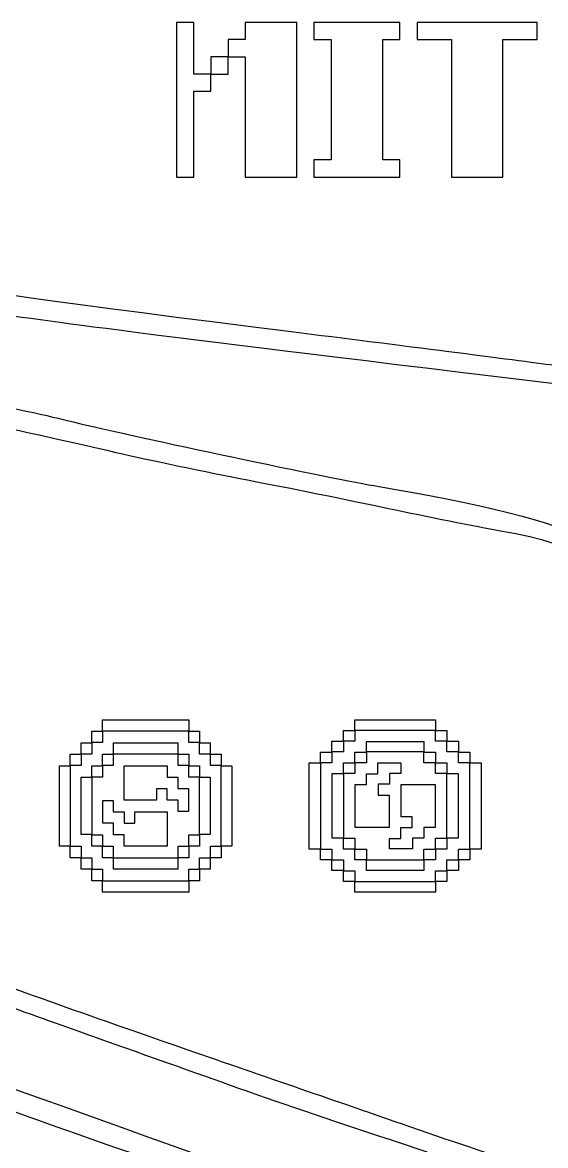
# Model space of a CAD drawing. Extents: x 0 to 138, y 0 to 96.
# Drawn here: x 93.36 to 100.7, y 57.8 to 73.54 of the extents above; entities that cross this region are included whole.
import ezdxf

# ---------------------------------------------------------------- set-up
doc = ezdxf.new("R2010")
doc.units = 0
doc.layers.add('Layer_1', color=7, linetype='CONTINUOUS')

msp = doc.modelspace()

# ---------------------------------------------------------------- linework, layer by layer
at = {"layer": 'Layer_1', "color": 7}
for points in [[(96.006519, 72.571975), (96.006519, 72.812808), (95.765692, 72.812808), (95.765692, 73.053641), (95.765692, 73.294468), (95.765692, 73.535301), (95.524859, 73.535301), (95.524859, 73.294468), (95.524859, 73.053641), (95.524859, 72.812808), (95.524859, 72.571975), (95.524859, 72.331148), (95.524859, 72.090315), (95.524859, 71.849488), (95.524859, 71.608655), (95.524859, 71.367828), (95.765692, 71.367828), (95.765692, 71.608655), (95.765692, 71.849488), (95.765692, 72.090315), (95.765692, 72.331148), (95.765692, 72.571975), (96.006519, 72.571975), (96.006519, 72.571975), (96.006519, 72.571975), (96.006519, 72.571975)], [(97.210671, 71.367828), (97.210671, 71.608655), (97.210671, 71.849488), (97.210671, 72.090315), (97.210671, 72.331148), (97.210671, 72.571975), (97.210671, 72.812808), (97.210671, 73.053641), (97.210671, 73.294468), (97.210671, 73.535301), (96.969845, 73.535301), (96.729012, 73.535301), (96.488185, 73.535301), (96.488185, 73.294468), (96.247352, 73.294468), (96.247352, 73.053641), (96.488185, 73.053641), (96.488185, 72.812808), (96.488185, 72.571975), (96.488185, 72.331148), (96.488185, 72.090315), (96.488185, 71.849488), (96.488185, 71.608655), (96.488185, 71.367828), (96.729012, 71.367828), (96.969845, 71.367828), (97.210671, 71.367828), (97.210671, 71.367828), (97.210671, 71.367828), (97.210671, 71.367828)], [(98.655651, 71.367828), (98.655651, 71.608655), (98.414824, 71.608655), (98.414824, 71.849488), (98.414824, 72.090315), (98.414824, 72.331148), (98.414824, 72.571975), (98.414824, 72.812808), (98.414824, 73.053641), (98.414824, 73.294468), (98.655651, 73.294468), (98.655651, 73.535301), (98.414824, 73.535301), (98.173991, 73.535301), (97.933164, 73.535301), (97.692331, 73.535301), (97.451504, 73.535301), (97.451504, 73.294468), (97.692331, 73.294468), (97.692331, 73.053641), (97.692331, 72.812808), (97.692331, 72.571975), (97.692331, 72.331148), (97.692331, 72.090315), (97.692331, 71.849488), (97.692331, 71.608655), (97.451504, 71.608655), (97.451504, 71.367828), (97.692331, 71.367828), (97.933164, 71.367828), (98.173991, 71.367828), (98.414824, 71.367828), (98.655651, 71.367828), (98.655651, 71.367828), (98.655651, 71.367828), (98.655651, 71.367828)], [(100.582297, 73.294468), (100.582297, 73.535301), (100.341464, 73.535301), (100.100637, 73.535301), (99.859804, 73.535301), (99.618977, 73.535301), (99.378144, 73.535301), (99.137317, 73.535301), (98.896484, 73.535301), (98.896484, 73.294468), (99.137317, 73.294468), (99.378144, 73.294468), (99.378144, 73.053641), (99.378144, 72.812808), (99.378144, 72.571975), (99.378144, 72.331148), (99.378144, 72.090315), (99.378144, 71.849488), (99.378144, 71.608655), (99.378144, 71.367828), (99.618977, 71.367828), (99.859804, 71.367828), (100.100637, 71.367828), (100.100637, 71.608655), (100.100637, 71.849488), (100.100637, 72.090315), (100.100637, 72.331148), (100.100637, 72.571975), (100.100637, 72.812808), (100.100637, 73.053641), (100.100637, 73.294468), (100.341464, 73.294468), (100.582297, 73.294468), (100.582297, 73.294468), (100.582297, 73.294468), (100.582297, 73.294468)], [(96.247352, 72.812808), (96.247352, 73.053641), (96.006519, 73.053641), (96.006519, 72.812808), (96.247352, 72.812808), (96.247352, 72.812808), (96.247352, 72.812808), (96.247352, 72.812808)], [(94.486025, 63.606099), (94.486892, 63.605333), (94.486892, 63.605333)], [(94.486892, 63.605316), (94.486025, 63.606081)], [(95.694793, 63.605333), (95.695694, 63.606099)], [(95.695694, 63.606117), (95.69481, 63.605333), (95.69481, 63.605333)], [(98.025194, 63.616061), (98.026138, 63.615327), (98.026138, 63.615327)], [(98.026138, 63.615327), (98.025194, 63.616061)], [(99.153494, 63.615327), (99.154419, 63.616061)], [(99.154419, 63.616061), (99.153494, 63.615327), (99.153494, 63.615327)], [(94.334916, 63.444883), (94.335784, 63.444117), (94.335784, 63.444117)], [(94.335784, 63.444117), (94.334916, 63.444883)], [(95.846069, 63.443993), (95.84682, 63.444918)], [(95.84682, 63.444901), (95.846069, 63.443975), (95.846069, 63.443975)], [(97.863996, 63.464936), (97.864779, 63.464085), (97.864779, 63.464085)], [(97.864779, 63.464101), (97.864014, 63.464969)], [(99.3156, 63.464969), (99.314692, 63.464218), (99.314692, 63.464218)], [(99.314692, 63.464201), (99.315618, 63.464936)], [(94.183791, 63.283667), (94.184542, 63.282759), (94.184542, 63.282759)], [(94.184558, 63.282759), (94.183824, 63.283685)], [(94.63715, 63.283685), (94.638018, 63.282919), (94.638018, 63.282919)], [(94.638018, 63.282901), (94.63715, 63.283667)], [(95.544569, 63.283702), (95.543701, 63.282919), (95.543701, 63.282919)], [(95.543701, 63.282919), (95.544586, 63.283685)], [(95.997912, 63.283702), (95.997044, 63.282919), (95.997044, 63.282919)], [(95.997044, 63.282919), (95.997928, 63.283685)], [(97.703563, 63.312976), (97.702798, 63.313844)], [(97.702798, 63.313844), (97.703563, 63.312976), (97.703563, 63.312976)], [(98.186411, 63.313844), (98.187336, 63.313109), (98.187336, 63.313109)], [(98.187336, 63.313109), (98.186411, 63.313844)], [(98.992277, 63.313109), (98.993203, 63.313844)], [(98.993221, 63.313827), (98.992295, 63.313109), (98.992295, 63.313109)], [(99.476816, 63.313844), (99.47605, 63.312976), (99.47605, 63.312976)], [(99.47605, 63.312976), (99.476816, 63.313844)], [(94.033433, 63.121561), (94.032699, 63.122486)], [(94.032699, 63.122486), (94.033433, 63.121561), (94.033433, 63.121561)], [(94.486776, 63.121578), (94.486041, 63.122504)], [(94.486041, 63.122468), (94.486776, 63.121561), (94.486776, 63.121561)], [(95.392826, 63.119656), (95.392826, 63.119656)], [(95.694943, 63.121578), (95.695694, 63.122504)], [(95.695711, 63.122486), (95.69496, 63.121561), (95.69496, 63.121561)], [(96.148303, 63.121578), (96.149037, 63.122504)], [(96.149054, 63.122486), (96.148319, 63.121561), (96.148319, 63.121561)], [(97.5416, 63.162735), (97.542365, 63.161867), (97.542365, 63.161867)], [(97.542365, 63.161851), (97.5416, 63.162718)], [(98.025194, 63.162735), (98.025978, 63.161867), (98.025978, 63.161867)], [(98.025978, 63.161867), (98.025212, 63.162735)], [(99.154401, 63.162718), (99.153494, 63.161984), (99.153494, 63.161984)], [(99.153511, 63.161984), (99.154437, 63.162718)], [(99.637249, 63.161867), (99.638014, 63.162735)], [(99.638032, 63.162735), (99.637266, 63.161867), (99.637266, 63.161867)], [(94.33565, 62.960344), (94.334916, 62.96127)], [(94.334933, 62.961288), (94.33565, 62.960362), (94.33565, 62.960362)], [(95.84682, 62.961288), (95.846069, 62.960362), (95.846069, 62.960362)], [(95.846085, 62.960344), (95.846836, 62.96127)], [(97.864014, 63.011627), (97.864779, 63.010742), (97.864779, 63.010742)], [(97.864779, 63.010742), (97.864014, 63.01161)], [(99.314834, 63.010742), (99.3156, 63.01161)], [(99.315618, 63.01161), (99.314852, 63.010742), (99.314852, 63.010742)], [(98.027153, 62.257702), (98.027153, 62.257702)], [(98.027153, 62.257702), (98.027153, 62.257702)], [(99.151589, 62.255933), (99.151589, 62.255933)], [(94.334916, 62.154478), (94.33565, 62.155403), (94.33565, 62.155403)], [(94.33565, 62.155403), (94.334916, 62.154478)], [(95.846069, 62.155421), (95.84682, 62.154495)], [(95.846836, 62.154495), (95.846069, 62.155403), (95.846069, 62.155403)], [(97.864779, 62.105058), (97.864014, 62.104174)], [(97.864014, 62.104174), (97.864779, 62.105058), (97.864779, 62.105058)], [(99.314852, 62.105058), (99.315618, 62.104174)], [(99.315635, 62.104191), (99.314852, 62.105058), (99.314852, 62.105058)], [(94.032699, 61.993261), (94.033433, 61.994205), (94.033433, 61.994205)], [(94.033433, 61.994205), (94.032699, 61.993261)], [(94.486892, 61.994045), (94.486025, 61.993279)], [(94.486025, 61.993261), (94.486892, 61.994045), (94.486892, 61.994045)], [(95.391058, 61.99522), (95.391058, 61.99522)], [(95.391058, 61.99522), (95.391058, 61.99522)], [(95.695711, 61.993279), (95.69481, 61.994045), (95.69481, 61.994045)], [(95.69481, 61.994045), (95.695711, 61.993279)], [(96.148319, 61.994205), (96.149054, 61.993261)], [(96.14907, 61.993279), (96.148319, 61.994205), (96.148319, 61.994205)], [(97.542365, 61.953967), (97.5416, 61.953065)], [(97.5416, 61.953049), (97.542365, 61.95395), (97.542365, 61.95395)], [(98.025212, 61.953049), (98.025978, 61.95395), (98.025978, 61.95395)], [(98.025978, 61.95395), (98.025212, 61.953049)], [(99.154419, 61.953049), (99.153494, 61.9538), (99.153494, 61.9538)], [(99.153511, 61.953816), (99.154437, 61.953065)], [(99.637266, 61.953967), (99.638032, 61.953065)], [(99.63805, 61.953065), (99.637266, 61.95395), (99.637266, 61.95395)], [(94.184659, 61.832846), (94.183791, 61.832081)], [(94.183824, 61.832063), (94.184675, 61.832846), (94.184675, 61.832846)], [(94.637133, 61.832081), (94.638018, 61.832846), (94.638018, 61.832846)], [(94.638018, 61.832846), (94.63715, 61.832081)], [(95.543701, 61.832846), (95.544586, 61.832081)], [(95.544586, 61.832081), (95.543701, 61.832846), (95.543701, 61.832846)], [(95.997928, 61.832081), (95.997044, 61.832846), (95.997044, 61.832846)], [(95.997061, 61.832846), (95.997945, 61.832081)], [(97.702798, 61.80194), (97.703563, 61.802841), (97.703563, 61.802841)], [(97.703563, 61.802841), (97.702798, 61.80194)], [(98.186428, 61.801923), (98.187336, 61.802691), (98.187336, 61.802691)], [(98.187354, 61.802691), (98.186428, 61.80194)], [(98.992277, 61.802674), (98.993203, 61.801923)], [(98.993221, 61.80194), (98.992295, 61.802691), (98.992295, 61.802691)], [(99.476834, 61.80194), (99.475908, 61.802691), (99.475908, 61.802691)], [(99.475926, 61.802691), (99.476851, 61.80194)], [(94.335784, 61.67163), (94.334916, 61.670865)], [(94.334916, 61.670865), (94.335784, 61.67163), (94.335784, 61.67163)], [(95.84682, 61.670865), (95.845919, 61.67163), (95.845919, 61.67163)], [(95.845919, 61.67163), (95.84682, 61.670865)], [(97.864014, 61.650832), (97.864779, 61.651716), (97.864779, 61.651716)], [(97.864779, 61.651699), (97.864014, 61.650815)], [(99.314852, 61.651716), (99.315618, 61.650832)], [(99.315635, 61.650848), (99.314852, 61.651716), (99.314852, 61.651716)], [(94.486025, 61.509666), (94.486892, 61.510432), (94.486892, 61.510432)], [(94.486909, 61.510432), (94.486041, 61.509666)], [(95.694793, 61.510432), (95.695694, 61.509666)], [(95.695711, 61.509666), (95.69481, 61.510432), (95.69481, 61.510432)], [(98.026138, 61.500441), (98.025194, 61.499706)], [(98.025212, 61.49969), (98.026138, 61.500441), (98.026138, 61.500441)], [(99.154419, 61.499706), (99.153494, 61.500441), (99.153494, 61.500441)], [(99.153511, 61.500457), (99.154437, 61.499723)]]:
    msp.add_lwpolyline(points, close=True, dxfattribs=at)
for points in [[(89.760239, 70.687911), (90.294644, 70.143093), (90.877847, 69.98279), (97.133295, 69.204591)], [(101.770668, 68.354617), (95.1505, 69.160429), (94.240424, 69.274816), (92.836571, 69.476893)], [(97.133295, 69.204591), (98.633749, 69.017929), (100.290802, 68.806327), (100.815961, 68.734406)], [(92.427019, 68.296741), (92.989685, 68.185348), (93.695684, 68.032686), (93.995776, 67.957742)], [(94.677575, 67.506849), (94.227439, 67.610735), (93.307216, 67.817418), (92.632017, 67.966561)], [(93.995776, 67.957742), (94.764657, 67.765749), (97.558863, 67.172743), (98.2925, 67.046034)], [(96.519187, 67.121548), (95.956521, 67.229552), (95.127708, 67.402958), (94.677575, 67.506849)], [(98.496947, 66.721919), (97.971785, 66.833554), (97.081851, 67.013528), (96.519187, 67.121548)], [(98.2925, 67.046034), (101.362956, 66.515741), (101.981105, 66.198856), (102.370941, 64.953068)], [(100.065705, 66.40993), (99.728096, 66.469858), (99.022106, 66.610283), (98.496947, 66.721919)], [(102.032991, 65.069925), (101.659292, 65.926235), (101.26073, 66.197773), (100.065705, 66.40993)], [(94.486892, 63.605333), (94.486892, 63.658046), (94.486892, 63.710758), (94.486892, 63.764983)], [(94.486892, 63.764983), (94.889571, 63.764983), (95.29048, 63.764983), (95.694793, 63.764983)], [(95.694793, 63.764983), (95.694793, 63.711986), (95.694793, 63.658669), (95.694793, 63.605333)], [(98.026138, 63.615327), (98.026138, 63.664739), (98.026138, 63.714169), (98.026138, 63.764983)], [(98.026138, 63.764983), (98.401959, 63.764983), (98.775875, 63.764983), (99.153494, 63.764983)], [(99.153494, 63.764983), (99.153494, 63.715304), (99.153494, 63.665307), (99.153494, 63.615327)], [(94.335784, 63.444117), (94.335784, 63.496723), (94.335784, 63.549328), (94.335784, 63.605316)], [(94.335784, 63.605316), (94.387099, 63.605316), (94.436996, 63.605316), (94.486892, 63.605316)], [(95.695694, 63.606099), (95.292466, 63.606099), (94.889254, 63.606099), (94.486025, 63.606099)], [(94.486025, 63.606081), (94.486025, 63.552888), (94.486025, 63.499678), (94.486025, 63.444883)], [(95.69481, 63.605333), (95.744156, 63.605333), (95.793502, 63.605333), (95.846069, 63.605333)], [(95.695694, 63.444918), (95.695694, 63.500942), (95.695694, 63.553547), (95.695694, 63.606117)], [(95.846069, 63.605333), (95.846069, 63.550485), (95.846069, 63.497239), (95.846069, 63.443993)], [(97.864779, 63.464085), (97.864779, 63.513431), (97.864779, 63.562777), (97.864779, 63.615327)], [(97.864779, 63.615327), (97.919646, 63.615327), (97.972892, 63.615327), (98.026138, 63.615327)], [(99.154419, 63.616061), (98.778011, 63.616061), (98.401603, 63.616061), (98.025194, 63.616061)], [(98.025194, 63.616061), (98.025194, 63.566198), (98.025194, 63.516318), (98.025194, 63.464936)], [(99.153494, 63.615327), (99.206117, 63.615327), (99.25874, 63.615327), (99.314692, 63.615327)], [(99.154419, 63.464936), (99.154419, 63.517452), (99.154419, 63.566765), (99.154419, 63.616061)], [(99.314692, 63.615327), (99.314692, 63.563995), (99.314692, 63.514115), (99.314692, 63.464201)], [(94.184542, 63.282759), (94.184542, 63.3354), (94.184542, 63.388041), (94.184542, 63.444117)], [(94.184542, 63.444117), (94.235957, 63.444117), (94.28587, 63.444117), (94.335784, 63.444117)], [(94.486025, 63.444883), (94.433508, 63.444883), (94.384195, 63.444883), (94.334916, 63.444883)], [(94.334916, 63.444883), (94.334916, 63.39169), (94.334916, 63.338479), (94.334916, 63.283667)], [(94.638018, 63.282919), (94.638018, 63.335631), (94.638018, 63.388325), (94.638018, 63.442569)], [(94.638018, 63.442569), (94.939935, 63.442569), (95.240099, 63.442569), (95.543701, 63.442569)], [(95.543701, 63.442569), (95.543701, 63.389572), (95.543701, 63.336236), (95.543701, 63.282919)], [(95.84682, 63.444918), (95.79694, 63.444918), (95.74706, 63.444918), (95.695694, 63.444918)], [(95.846069, 63.443975), (95.895381, 63.443975), (95.944661, 63.443975), (95.997044, 63.443975)], [(95.84682, 63.283685), (95.84682, 63.339708), (95.84682, 63.392313), (95.84682, 63.444901)], [(95.997044, 63.443975), (95.997044, 63.389322), (95.997044, 63.336112), (95.997044, 63.282919)], [(97.703563, 63.312976), (97.703563, 63.362305), (97.703563, 63.411635), (97.703563, 63.464101)], [(97.703563, 63.464101), (97.75834, 63.464101), (97.811569, 63.464101), (97.864779, 63.464101)], [(98.025194, 63.464936), (97.969171, 63.464936), (97.916584, 63.464936), (97.863996, 63.464936)], [(97.864014, 63.464969), (97.864014, 63.415106), (97.864014, 63.365226), (97.864014, 63.313844)], [(98.187336, 63.313109), (98.187336, 63.362522), (98.187336, 63.411918), (98.187336, 63.46275)], [(98.187336, 63.46275), (98.455668, 63.46275), (98.722148, 63.46275), (98.992277, 63.46275)], [(98.992277, 63.46275), (98.992277, 63.413086), (98.992277, 63.363106), (98.992277, 63.313109)], [(99.315618, 63.464936), (99.262425, 63.464936), (99.209214, 63.464936), (99.154419, 63.464936)], [(99.314692, 63.464218), (99.367333, 63.464218), (99.419974, 63.464218), (99.47605, 63.464218)], [(99.3156, 63.313844), (99.3156, 63.36636), (99.3156, 63.415673), (99.3156, 63.464969)], [(99.47605, 63.464218), (99.47605, 63.412803), (99.47605, 63.362889), (99.47605, 63.312976)], [(94.033433, 63.121561), (94.033433, 63.174184), (94.033433, 63.226807), (94.033433, 63.282759)], [(94.033433, 63.282759), (94.084765, 63.282759), (94.134645, 63.282759), (94.184558, 63.282759)], [(94.334916, 63.283667), (94.282399, 63.283667), (94.233087, 63.283667), (94.183791, 63.283667)], [(94.183824, 63.283685), (94.183824, 63.230492), (94.183824, 63.177281), (94.183824, 63.122486)], [(94.486776, 63.121561), (94.486776, 63.174201), (94.486776, 63.226842), (94.486776, 63.282901)], [(94.486776, 63.282901), (94.538191, 63.282901), (94.588104, 63.282901), (94.638018, 63.282901)], [(95.544586, 63.283685), (95.242102, 63.283685), (94.939634, 63.283685), (94.63715, 63.283685)], [(94.63715, 63.283667), (94.63715, 63.230474), (94.63715, 63.177263), (94.63715, 63.122468)], [(95.543701, 63.282919), (95.593047, 63.282919), (95.642393, 63.282919), (95.694943, 63.282919)], [(95.544569, 63.122504), (95.544569, 63.178527), (95.544569, 63.231133), (95.544569, 63.283702)], [(95.694943, 63.282919), (95.694943, 63.228071), (95.694943, 63.174824), (95.694943, 63.121578)], [(95.997928, 63.283685), (95.948065, 63.283685), (95.898185, 63.283685), (95.84682, 63.283685)], [(95.997044, 63.282919), (96.04639, 63.282919), (96.095736, 63.282919), (96.148303, 63.282919)], [(95.997912, 63.122504), (95.997912, 63.178527), (95.997912, 63.231133), (95.997912, 63.283702)], [(96.148303, 63.282919), (96.148303, 63.228071), (96.148303, 63.174824), (96.148303, 63.121578)], [(97.542365, 63.161867), (97.542365, 63.211197), (97.542365, 63.260526), (97.542365, 63.312976)], [(97.542365, 63.312976), (97.597142, 63.312976), (97.650353, 63.312976), (97.703563, 63.312976)], [(97.702798, 63.313844), (97.702798, 63.26398), (97.702798, 63.2141), (97.702798, 63.162735)], [(97.864014, 63.313844), (97.807991, 63.313844), (97.755385, 63.313844), (97.702798, 63.313844)], [(98.025978, 63.161867), (98.025978, 63.211213), (98.025978, 63.260559), (98.025978, 63.313109)], [(98.025978, 63.313109), (98.080844, 63.313109), (98.13409, 63.313109), (98.187336, 63.313109)], [(98.993203, 63.313844), (98.724266, 63.313844), (98.455347, 63.313844), (98.186411, 63.313844)], [(98.186411, 63.313844), (98.186411, 63.26398), (98.186411, 63.2141), (98.186411, 63.162735)], [(98.992295, 63.313109), (99.044918, 63.313109), (99.097541, 63.313109), (99.153511, 63.313109)], [(98.993221, 63.162718), (98.993221, 63.215235), (98.993221, 63.264548), (98.993221, 63.313827)], [(99.153511, 63.313109), (99.153511, 63.261778), (99.153511, 63.211898), (99.153511, 63.161984)], [(99.476816, 63.313844), (99.423623, 63.313844), (99.370413, 63.313844), (99.3156, 63.313844)], [(99.47605, 63.312976), (99.528656, 63.312976), (99.581261, 63.312976), (99.637249, 63.312976)], [(99.476816, 63.162735), (99.476816, 63.215252), (99.476816, 63.264564), (99.476816, 63.313844)], [(99.637249, 63.312976), (99.637249, 63.261661), (99.637249, 63.211764), (99.637249, 63.161867)], [(93.883776, 61.994205), (93.883776, 62.370026), (93.883776, 62.743942), (93.883776, 63.121561)], [(93.883776, 63.121561), (93.933456, 63.121561), (93.983453, 63.121561), (94.033433, 63.121561)], [(94.032699, 63.122486), (94.032699, 62.746078), (94.032699, 62.36967), (94.032699, 61.993261)], [(94.183824, 63.122486), (94.131307, 63.122486), (94.081995, 63.122486), (94.032699, 63.122486)], [(94.33565, 62.960362), (94.33565, 63.012985), (94.33565, 63.065608), (94.33565, 63.121578)], [(94.33565, 63.121578), (94.386982, 63.121578), (94.436862, 63.121578), (94.486776, 63.121578)], [(94.486041, 63.122504), (94.486041, 63.069311), (94.486041, 63.016101), (94.486041, 62.961288)], [(94.63715, 63.122468), (94.584633, 63.122468), (94.535321, 63.122468), (94.486041, 63.122468)], [(94.790662, 63.119638), (94.990015, 63.119656), (95.190052, 63.119656), (95.392826, 63.119656)], [(94.790662, 62.640387), (94.790662, 62.799502), (94.790662, 62.958564), (94.790662, 63.119638)], [(95.392826, 63.119656), (95.392826, 63.066552), (95.392826, 63.015442), (95.392826, 62.961413)], [(95.695694, 63.122504), (95.645814, 63.122504), (95.595934, 63.122504), (95.544569, 63.122504)], [(95.69496, 63.121561), (95.744273, 63.121561), (95.793602, 63.121561), (95.846085, 63.121561)], [(95.695711, 62.96127), (95.695711, 63.017293), (95.695711, 63.069899), (95.695711, 63.122486)], [(95.846085, 63.121561), (95.846085, 63.066819), (95.846085, 63.013591), (95.846085, 62.960344)], [(96.149037, 63.122504), (96.099157, 63.122504), (96.049294, 63.122504), (95.997912, 63.122504)], [(96.148319, 63.121561), (96.197732, 63.121561), (96.247128, 63.121561), (96.297959, 63.121561)], [(96.149054, 61.993261), (96.149054, 62.36967), (96.149054, 62.746078), (96.149054, 63.122486)], [(96.297959, 63.121561), (96.297959, 62.74574), (96.297959, 62.371806), (96.297959, 61.994205)], [(97.382733, 61.95395), (97.382733, 62.356595), (97.382733, 62.757504), (97.382733, 63.161851)], [(97.382733, 63.161851), (97.435712, 63.161851), (97.489048, 63.161851), (97.542365, 63.161851)], [(97.702798, 63.162735), (97.646775, 63.162735), (97.594187, 63.162735), (97.5416, 63.162735)], [(97.5416, 63.162718), (97.5416, 62.75949), (97.5416, 62.356278), (97.5416, 61.953049)], [(97.864779, 63.010742), (97.864779, 63.060071), (97.864779, 63.109401), (97.864779, 63.161867)], [(97.864779, 63.161867), (97.919557, 63.161867), (97.972767, 63.161867), (98.025978, 63.161867)], [(98.186411, 63.162735), (98.130387, 63.162735), (98.077782, 63.162735), (98.025194, 63.162735)], [(98.025212, 63.162735), (98.025212, 63.112872), (98.025212, 63.062992), (98.025212, 63.011627)], [(98.347182, 63.009858), (98.347182, 63.060706), (98.347182, 63.109768), (98.347182, 63.160365)], [(98.347182, 63.160365), (98.455436, 63.160365), (98.560772, 63.160365), (98.668065, 63.160365)], [(98.347182, 63.009858), (98.347182, 63.060706), (98.347182, 63.109768), (98.347182, 63.160365)], [(98.347182, 63.160365), (98.455436, 63.160365), (98.560772, 63.160365), (98.668065, 63.160365)], [(98.668065, 63.160365), (98.668065, 63.111954), (98.668065, 63.063008), (98.668065, 63.012127)], [(98.668065, 63.160365), (98.668065, 63.111954), (98.668065, 63.063008), (98.668065, 63.012127)], [(99.154437, 63.162718), (99.101244, 63.162718), (99.048034, 63.162718), (98.993221, 63.162718)], [(99.153494, 63.161984), (99.206134, 63.161984), (99.258775, 63.161984), (99.314834, 63.161984)], [(99.154401, 63.01161), (99.154401, 63.064127), (99.154401, 63.113439), (99.154401, 63.162718)], [(99.314834, 63.161984), (99.314834, 63.110569), (99.314834, 63.060656), (99.314834, 63.010742)], [(99.638014, 63.162735), (99.584821, 63.162735), (99.531611, 63.162735), (99.476816, 63.162735)], [(99.637266, 63.161867), (99.689979, 63.161867), (99.742691, 63.161867), (99.796916, 63.161867)], [(99.638032, 61.953065), (99.638032, 62.356294), (99.638032, 62.759506), (99.638032, 63.162735)], [(99.796916, 63.161867), (99.796916, 62.759189), (99.796916, 62.35828), (99.796916, 61.953967)], [(94.18601, 62.155403), (94.18601, 62.423735), (94.18601, 62.690215), (94.18601, 62.960344)], [(94.18601, 62.960344), (94.235673, 62.960344), (94.285654, 62.960344), (94.33565, 62.960344)], [(94.334916, 62.96127), (94.334916, 62.692333), (94.334916, 62.423414), (94.334916, 62.154478)], [(94.486041, 62.961288), (94.433525, 62.961288), (94.384212, 62.961288), (94.334933, 62.961288)], [(95.392826, 62.961413), (95.442823, 62.961413), (95.491902, 62.961413), (95.542834, 62.961413)], [(95.542834, 62.961413), (95.542834, 62.906849), (95.542834, 62.855134), (95.542834, 62.800499)], [(95.846836, 62.96127), (95.796956, 62.96127), (95.747076, 62.96127), (95.695711, 62.96127)], [(95.846069, 62.960362), (95.895498, 62.960362), (95.944894, 62.960362), (95.995709, 62.960362)], [(95.84682, 62.154495), (95.84682, 62.423432), (95.84682, 62.692351), (95.84682, 62.961288)], [(95.995709, 62.960362), (95.995709, 62.692013), (95.995709, 62.425551), (95.995709, 62.155421)], [(97.705148, 62.105058), (97.705148, 62.406975), (97.705148, 62.707157), (97.705148, 63.010742)], [(97.705148, 63.010742), (97.758145, 63.010742), (97.811462, 63.010742), (97.864779, 63.010742)], [(98.025212, 63.011627), (97.969189, 63.011627), (97.916601, 63.011627), (97.864014, 63.011627)], [(97.864014, 63.01161), (97.864014, 62.709142), (97.864014, 62.406675), (97.864014, 62.104174)], [(98.186268, 62.859016), (98.186268, 62.909864), (98.186268, 62.958943), (98.186268, 63.009858)], [(98.186268, 63.009858), (98.240832, 63.009858), (98.292565, 63.009858), (98.347182, 63.009858)], [(98.186268, 62.859016), (98.186268, 62.909864), (98.186268, 62.958943), (98.186268, 63.009858)], [(98.186268, 63.009858), (98.240832, 63.009858), (98.292565, 63.009858), (98.347182, 63.009858)], [(98.668065, 63.012127), (98.615834, 63.012127), (98.564118, 63.012127), (98.509519, 63.012127)], [(98.509519, 63.012127), (98.509519, 62.961263), (98.509519, 62.9122), (98.509519, 62.861286)], [(98.668065, 63.012127), (98.615834, 63.012127), (98.564118, 63.012127), (98.509519, 63.012127)], [(98.509519, 63.012127), (98.509519, 62.961263), (98.509519, 62.9122), (98.509519, 62.861286)], [(99.3156, 63.01161), (99.262407, 63.01161), (99.209196, 63.01161), (99.154401, 63.01161)], [(99.314852, 63.010742), (99.367564, 63.010742), (99.420258, 63.010742), (99.474502, 63.010742)], [(99.315618, 62.104174), (99.315618, 62.406658), (99.315618, 62.709126), (99.315618, 63.01161)], [(99.474502, 63.010742), (99.474502, 62.708825), (99.474502, 62.408661), (99.474502, 62.105058)], [(95.394245, 62.798131), (95.343314, 62.798131), (95.294218, 62.798131), (95.242369, 62.798131)], [(95.242369, 62.798131), (95.242369, 62.746487), (95.242369, 62.694149), (95.242369, 62.640387)], [(95.394245, 62.638197), (95.394245, 62.692761), (95.394245, 62.744494), (95.394245, 62.798131)], [(95.542834, 62.800499), (95.593665, 62.800499), (95.642727, 62.800499), (95.693341, 62.800499)], [(95.693341, 62.800499), (95.693341, 62.692244), (95.693341, 62.586909), (95.693341, 62.479633)], [(98.027153, 62.257702), (98.027153, 62.458157), (98.027153, 62.657627), (98.027153, 62.859016)], [(98.027153, 62.859016), (98.079936, 62.859016), (98.131651, 62.859016), (98.186268, 62.859016)], [(98.027153, 62.257702), (98.027153, 62.458157), (98.027153, 62.657627), (98.027153, 62.859016)], [(98.027153, 62.859016), (98.079936, 62.859016), (98.131651, 62.859016), (98.186268, 62.859016)], [(98.509519, 62.861286), (98.454938, 62.861286), (98.403223, 62.861286), (98.349567, 62.861286)], [(98.349567, 62.861286), (98.349567, 62.810354), (98.349567, 62.761242), (98.349567, 62.709393)], [(98.509519, 62.861286), (98.454938, 62.861286), (98.403223, 62.861286), (98.349567, 62.861286)], [(98.349567, 62.861286), (98.349567, 62.810354), (98.349567, 62.761242), (98.349567, 62.709393)], [(98.67232, 62.406391), (98.67232, 62.558217), (98.67232, 62.707323), (98.67232, 62.858098)], [(98.67232, 62.858098), (98.831435, 62.858098), (98.990497, 62.858098), (99.151571, 62.858098)], [(99.151571, 62.858098), (99.151589, 62.658745), (99.151589, 62.458708), (99.151589, 62.255933)], [(94.488394, 62.315249), (94.488394, 62.423503), (94.488394, 62.528839), (94.488394, 62.636132)], [(94.488394, 62.636132), (94.536806, 62.636132), (94.585751, 62.636132), (94.636633, 62.636132)], [(94.488394, 62.315249), (94.488394, 62.423503), (94.488394, 62.528839), (94.488394, 62.636132)], [(94.488394, 62.636132), (94.536806, 62.636132), (94.585751, 62.636132), (94.636633, 62.636132)], [(94.636633, 62.636132), (94.636633, 62.583901), (94.636633, 62.532185), (94.636633, 62.477586)], [(94.636633, 62.636132), (94.636633, 62.583901), (94.636633, 62.532185), (94.636633, 62.477586)], [(95.242369, 62.640387), (95.090542, 62.640387), (94.941436, 62.640387), (94.790662, 62.640387)], [(95.545103, 62.638197), (95.494222, 62.638197), (95.44516, 62.638197), (95.394245, 62.638197)], [(95.545103, 62.479633), (95.545103, 62.531883), (95.545103, 62.58358), (95.545103, 62.638197)], [(98.349567, 62.709393), (98.401211, 62.709393), (98.453549, 62.709393), (98.507312, 62.709393)], [(98.349567, 62.709393), (98.401211, 62.709393), (98.453549, 62.709393), (98.507312, 62.709393)], [(98.507312, 62.709393), (98.507312, 62.55755), (98.507312, 62.408444), (98.507312, 62.257702)], [(98.507312, 62.709393), (98.507312, 62.55755), (98.507312, 62.408444), (98.507312, 62.257702)], [(94.636633, 62.477586), (94.687497, 62.477586), (94.73656, 62.477586), (94.787474, 62.477586)], [(94.636633, 62.477586), (94.687497, 62.477586), (94.73656, 62.477586), (94.787474, 62.477586)], [(94.787474, 62.477586), (94.787474, 62.423005), (94.787474, 62.37129), (94.787474, 62.317634)], [(94.787474, 62.477586), (94.787474, 62.423005), (94.787474, 62.37129), (94.787474, 62.317634)], [(94.939367, 62.317634), (94.939367, 62.369278), (94.939367, 62.421616), (94.939367, 62.475379)], [(94.939367, 62.475379), (95.09121, 62.475379), (95.240316, 62.475379), (95.391058, 62.475379)], [(94.939367, 62.317634), (94.939367, 62.369278), (94.939367, 62.421616), (94.939367, 62.475379)], [(94.939367, 62.475379), (95.09121, 62.475379), (95.240316, 62.475379), (95.391058, 62.475379)], [(95.391058, 62.475379), (95.391058, 62.316245), (95.391058, 62.157183), (95.391058, 61.99522)], [(95.391058, 62.475379), (95.391058, 62.316245), (95.391058, 62.157183), (95.391058, 61.99522)], [(95.693341, 62.479633), (95.644897, 62.479633), (95.595951, 62.479633), (95.545103, 62.479633)], [(94.638902, 62.315249), (94.588054, 62.315249), (94.538992, 62.315249), (94.488394, 62.315249)], [(94.638902, 62.315249), (94.588054, 62.315249), (94.538992, 62.315249), (94.488394, 62.315249)], [(94.638902, 62.154335), (94.638902, 62.208899), (94.638902, 62.260632), (94.638902, 62.315249)], [(94.638902, 62.154335), (94.638902, 62.208899), (94.638902, 62.260632), (94.638902, 62.315249)], [(94.787474, 62.317634), (94.838406, 62.317634), (94.887518, 62.317634), (94.939367, 62.317634)], [(94.787474, 62.317634), (94.838406, 62.317634), (94.887518, 62.317634), (94.939367, 62.317634)], [(98.830064, 62.406391), (98.77842, 62.406391), (98.726082, 62.406391), (98.67232, 62.406391)], [(98.830064, 62.254515), (98.830064, 62.305446), (98.830064, 62.354542), (98.830064, 62.406391)], [(98.507312, 62.257702), (98.348179, 62.257702), (98.189116, 62.257702), (98.027153, 62.257702)], [(98.507312, 62.257702), (98.348179, 62.257702), (98.189116, 62.257702), (98.027153, 62.257702)], [(98.67013, 62.103657), (98.67013, 62.154538), (98.67013, 62.2036), (98.67013, 62.254515)], [(98.67013, 62.254515), (98.724694, 62.254515), (98.776427, 62.254515), (98.830064, 62.254515)], [(99.151589, 62.255933), (99.098485, 62.255933), (99.047375, 62.255933), (98.993346, 62.255933)], [(98.993346, 62.255933), (98.993346, 62.205937), (98.993346, 62.156858), (98.993346, 62.105926)], [(94.33565, 62.155403), (94.286238, 62.155403), (94.236842, 62.155403), (94.18601, 62.155403)], [(94.334916, 62.154478), (94.384779, 62.154478), (94.434659, 62.154478), (94.486025, 62.154478)], [(94.33565, 61.994045), (94.33565, 62.048911), (94.33565, 62.102157), (94.33565, 62.155403)], [(94.486025, 62.154478), (94.486025, 62.098454), (94.486025, 62.045849), (94.486025, 61.993261)], [(94.789744, 62.154335), (94.738896, 62.154335), (94.689817, 62.154335), (94.638902, 62.154335)], [(94.789744, 62.154335), (94.738896, 62.154335), (94.689817, 62.154335), (94.638902, 62.154335)], [(94.789744, 61.99522), (94.789744, 62.048003), (94.789744, 62.099718), (94.789744, 62.154335)], [(94.789744, 61.99522), (94.789744, 62.048003), (94.789744, 62.099718), (94.789744, 62.154335)], [(95.695711, 61.993279), (95.695711, 62.046472), (95.695711, 62.099683), (95.695711, 62.154495)], [(95.695711, 62.154495), (95.748211, 62.154495), (95.797524, 62.154495), (95.846836, 62.154495)], [(95.995709, 62.155421), (95.946029, 62.155421), (95.896066, 62.155421), (95.846069, 62.155421)], [(95.846069, 62.155403), (95.846069, 62.102762), (95.846069, 62.050121), (95.846069, 61.994045)], [(97.864779, 62.105058), (97.812067, 62.105058), (97.759373, 62.105058), (97.705148, 62.105058)], [(97.864014, 62.104174), (97.917207, 62.104174), (97.970417, 62.104174), (98.025212, 62.104174)], [(97.864779, 61.95395), (97.864779, 62.005232), (97.864779, 62.055128), (97.864779, 62.105058)], [(98.025212, 62.104174), (98.025212, 62.051657), (98.025212, 62.002361), (98.025212, 61.953049)], [(98.511566, 61.955418), (98.511566, 62.003863), (98.511566, 62.052809), (98.511566, 62.103657)], [(98.511566, 62.103657), (98.563816, 62.103657), (98.615513, 62.103657), (98.67013, 62.103657)], [(98.993346, 62.105926), (98.938782, 62.105926), (98.887067, 62.105926), (98.832432, 62.105926)], [(98.832432, 62.105926), (98.832432, 62.055095), (98.832432, 62.006033), (98.832432, 61.955418)], [(99.154437, 61.953065), (99.154437, 62.002945), (99.154437, 62.052825), (99.154437, 62.104191)], [(99.154437, 62.104191), (99.21046, 62.104191), (99.263066, 62.104191), (99.315635, 62.104191)], [(99.474502, 62.105058), (99.421505, 62.105058), (99.368169, 62.105058), (99.314852, 62.105058)], [(99.314852, 62.105058), (99.314852, 62.055712), (99.314852, 62.006366), (99.314852, 61.953816)], [(94.033433, 61.994205), (93.98402, 61.994205), (93.934591, 61.994205), (93.883776, 61.994205)], [(94.032699, 61.993261), (94.082562, 61.993261), (94.132442, 61.993261), (94.183824, 61.993261)], [(94.033433, 61.832846), (94.033433, 61.887713), (94.033433, 61.940959), (94.033433, 61.994205)], [(94.183824, 61.993261), (94.183824, 61.937238), (94.183824, 61.884651), (94.183824, 61.832063)], [(94.486892, 61.994045), (94.437546, 61.994045), (94.3882, 61.994045), (94.33565, 61.994045)], [(94.486025, 61.993279), (94.535888, 61.993279), (94.585768, 61.993279), (94.637133, 61.993279)], [(94.486892, 61.832846), (94.486892, 61.887624), (94.486892, 61.940834), (94.486892, 61.994045)], [(94.637133, 61.993279), (94.637133, 61.937256), (94.637133, 61.884668), (94.637133, 61.832081)], [(95.391058, 61.99522), (95.190603, 61.99522), (94.991133, 61.99522), (94.789744, 61.99522)], [(95.391058, 61.99522), (95.190603, 61.99522), (94.991133, 61.99522), (94.789744, 61.99522)], [(95.544586, 61.832081), (95.544586, 61.885274), (95.544586, 61.938484), (95.544586, 61.993279)], [(95.544586, 61.993279), (95.597103, 61.993279), (95.646398, 61.993279), (95.695711, 61.993279)], [(95.69481, 61.994045), (95.69481, 61.941439), (95.69481, 61.888834), (95.69481, 61.832846)], [(95.846069, 61.994045), (95.794637, 61.994045), (95.744723, 61.994045), (95.69481, 61.994045)], [(95.997945, 61.832081), (95.997945, 61.885274), (95.997945, 61.938484), (95.997945, 61.993279)], [(95.997945, 61.993279), (96.050462, 61.993279), (96.099758, 61.993279), (96.14907, 61.993279)], [(96.297959, 61.994205), (96.248296, 61.994205), (96.198299, 61.994205), (96.148319, 61.994205)], [(96.148319, 61.994205), (96.148319, 61.941564), (96.148319, 61.888923), (96.148319, 61.832846)], [(97.542365, 61.95395), (97.489653, 61.95395), (97.436941, 61.95395), (97.382733, 61.95395)], [(97.5416, 61.953065), (97.594792, 61.953065), (97.648003, 61.953065), (97.702798, 61.953065)], [(97.542365, 61.802841), (97.542365, 61.85414), (97.542365, 61.904036), (97.542365, 61.953967)], [(97.702798, 61.953065), (97.702798, 61.900565), (97.702798, 61.851253), (97.702798, 61.80194)], [(98.025978, 61.95395), (97.973372, 61.95395), (97.920767, 61.95395), (97.864779, 61.95395)], [(98.025212, 61.953049), (98.078405, 61.953049), (98.131616, 61.953049), (98.186428, 61.953049)], [(98.025978, 61.802691), (98.025978, 61.854123), (98.025978, 61.904036), (98.025978, 61.95395)], [(98.186428, 61.953049), (98.186428, 61.900549), (98.186428, 61.851236), (98.186428, 61.801923)], [(98.832432, 61.955418), (98.724177, 61.955418), (98.618842, 61.955418), (98.511566, 61.955418)], [(98.993203, 61.801923), (98.993203, 61.851803), (98.993203, 61.901683), (98.993203, 61.953049)], [(98.993203, 61.953049), (99.049226, 61.953049), (99.101832, 61.953049), (99.154419, 61.953049)], [(99.153494, 61.9538), (99.153494, 61.904487), (99.153494, 61.855158), (99.153494, 61.802674)], [(99.314852, 61.953816), (99.260004, 61.953816), (99.206758, 61.953816), (99.153511, 61.953816)], [(99.476851, 61.80194), (99.476851, 61.85182), (99.476851, 61.9017), (99.476851, 61.953065)], [(99.476851, 61.953065), (99.532875, 61.953065), (99.58548, 61.953065), (99.63805, 61.953065)], [(99.796916, 61.953967), (99.743919, 61.953967), (99.690602, 61.953967), (99.637266, 61.953967)], [(99.637266, 61.95395), (99.637266, 61.904604), (99.637266, 61.855258), (99.637266, 61.802691)], [(94.184675, 61.832846), (94.135329, 61.832846), (94.085983, 61.832846), (94.033433, 61.832846)], [(94.183791, 61.832081), (94.233654, 61.832081), (94.283534, 61.832081), (94.334916, 61.832081)], [(94.184659, 61.67163), (94.184659, 61.726407), (94.184659, 61.779636), (94.184659, 61.832846)], [(94.334916, 61.832081), (94.334916, 61.776058), (94.334916, 61.723452), (94.334916, 61.670865)], [(94.638018, 61.832846), (94.588688, 61.832846), (94.539359, 61.832846), (94.486892, 61.832846)], [(94.63715, 61.832081), (94.939617, 61.832081), (95.242085, 61.832081), (95.544586, 61.832081)], [(94.638018, 61.673215), (94.638018, 61.726212), (94.638018, 61.779529), (94.638018, 61.832846)], [(95.69481, 61.832846), (95.643528, 61.832846), (95.593631, 61.832846), (95.543701, 61.832846)], [(95.543701, 61.832846), (95.543701, 61.780134), (95.543701, 61.72744), (95.543701, 61.673215)], [(95.84682, 61.670865), (95.84682, 61.724058), (95.84682, 61.777268), (95.84682, 61.832081)], [(95.84682, 61.832081), (95.89932, 61.832081), (95.948632, 61.832081), (95.997928, 61.832081)], [(95.997044, 61.832846), (95.997044, 61.780241), (95.997044, 61.727636), (95.997044, 61.67163)], [(96.148319, 61.832846), (96.096887, 61.832846), (96.046974, 61.832846), (95.997061, 61.832846)], [(97.703563, 61.802841), (97.650958, 61.802841), (97.598353, 61.802841), (97.542365, 61.802841)], [(97.702798, 61.80194), (97.755991, 61.80194), (97.809201, 61.80194), (97.864014, 61.80194)], [(97.703563, 61.651716), (97.703563, 61.703014), (97.703563, 61.752911), (97.703563, 61.802841)], [(97.864014, 61.80194), (97.864014, 61.74944), (97.864014, 61.700127), (97.864014, 61.650832)], [(98.187336, 61.802691), (98.134695, 61.802691), (98.082054, 61.802691), (98.025978, 61.802691)], [(98.186428, 61.80194), (98.455365, 61.80194), (98.724284, 61.80194), (98.993221, 61.80194)], [(98.187354, 61.653051), (98.187354, 61.702731), (98.187354, 61.752694), (98.187354, 61.802691)], [(99.153494, 61.802674), (99.098752, 61.802674), (99.045524, 61.802674), (98.992277, 61.802674)], [(98.992295, 61.802691), (98.992295, 61.753262), (98.992295, 61.703866), (98.992295, 61.653051)], [(99.315618, 61.650832), (99.315618, 61.700695), (99.315618, 61.750575), (99.315618, 61.80194)], [(99.315618, 61.80194), (99.371641, 61.80194), (99.424246, 61.80194), (99.476834, 61.80194)], [(99.475908, 61.802691), (99.475908, 61.753378), (99.475908, 61.704099), (99.475908, 61.651716)], [(99.637266, 61.802691), (99.582418, 61.802691), (99.529172, 61.802691), (99.475926, 61.802691)], [(94.335784, 61.67163), (94.286455, 61.67163), (94.237125, 61.67163), (94.184659, 61.67163)], [(94.334916, 61.670865), (94.384779, 61.670865), (94.434659, 61.670865), (94.486025, 61.670865)], [(94.335784, 61.510432), (94.335784, 61.565209), (94.335784, 61.61842), (94.335784, 61.67163)], [(94.486025, 61.670865), (94.486025, 61.614841), (94.486025, 61.562254), (94.486025, 61.509666)], [(95.543701, 61.673215), (95.241785, 61.673215), (94.941603, 61.673215), (94.638018, 61.673215)], [(95.695694, 61.509666), (95.695694, 61.562859), (95.695694, 61.61607), (95.695694, 61.670865)], [(95.695694, 61.670865), (95.748194, 61.670865), (95.797507, 61.670865), (95.84682, 61.670865)], [(95.845919, 61.67163), (95.845919, 61.619025), (95.845919, 61.56642), (95.845919, 61.510432)], [(95.997044, 61.67163), (95.945745, 61.67163), (95.895849, 61.67163), (95.845919, 61.67163)], [(97.864779, 61.651716), (97.812174, 61.651716), (97.759569, 61.651716), (97.703563, 61.651716)], [(97.864014, 61.650815), (97.917207, 61.650815), (97.970417, 61.650815), (98.025212, 61.650815)], [(97.864779, 61.500441), (97.864779, 61.551873), (97.864779, 61.601786), (97.864779, 61.651699)], [(98.025212, 61.650815), (98.025212, 61.598298), (98.025212, 61.549002), (98.025212, 61.49969)], [(98.992295, 61.653051), (98.723946, 61.653051), (98.457484, 61.653051), (98.187354, 61.653051)], [(99.154437, 61.499723), (99.154437, 61.549603), (99.154437, 61.599466), (99.154437, 61.650848)], [(99.154437, 61.650848), (99.21046, 61.650848), (99.263066, 61.650848), (99.315635, 61.650848)], [(99.475908, 61.651716), (99.421255, 61.651716), (99.368045, 61.651716), (99.314852, 61.651716)], [(99.314852, 61.651716), (99.314852, 61.60237), (99.314852, 61.553024), (99.314852, 61.500457)], [(94.486892, 61.510432), (94.437563, 61.510432), (94.388234, 61.510432), (94.335784, 61.510432)], [(94.486041, 61.509666), (94.88927, 61.509666), (95.292482, 61.509666), (95.695711, 61.509666)], [(94.486909, 61.3508), (94.486909, 61.403779), (94.486909, 61.457115), (94.486909, 61.510432)], [(95.845919, 61.510432), (95.79462, 61.510432), (95.744723, 61.510432), (95.694793, 61.510432)], [(95.69481, 61.510432), (95.69481, 61.45772), (95.69481, 61.405008), (95.69481, 61.3508)], [(98.026138, 61.500441), (97.973497, 61.500441), (97.920856, 61.500441), (97.864779, 61.500441)], [(98.025194, 61.499706), (98.401603, 61.499706), (98.778011, 61.499706), (99.154419, 61.499706)], [(98.026138, 61.3508), (98.026138, 61.400464), (98.026138, 61.45046), (98.026138, 61.500441)], [(99.153494, 61.500441), (99.153494, 61.451028), (99.153494, 61.401632), (99.153494, 61.3508)], [(99.314852, 61.500457), (99.260004, 61.500457), (99.206758, 61.500457), (99.153511, 61.500457)], [(95.69481, 61.3508), (95.292165, 61.3508), (94.891256, 61.3508), (94.486909, 61.3508)], [(99.153494, 61.3508), (98.777673, 61.3508), (98.403739, 61.3508), (98.026138, 61.3508)], [(94.090033, 56.309462), (85.735677, 59.546436), (85.29979, 59.766964), (85.060025, 60.883997)], [(92.180074, 60.380738), (93.080338, 60.053442), (94.615141, 59.509848), (95.590442, 59.173025)], [(94.362885, 59.322405), (93.612663, 59.588317), (92.477102, 59.997156), (91.839421, 60.230808)], [(95.141204, 53.641579), (86.150351, 57.679426), (84.387456, 58.634959), (84.096505, 59.629431)], [(96.408997, 58.596453), (96.033887, 58.729811), (95.113108, 59.056492), (94.362885, 59.322405)], [(95.590442, 59.173025), (96.565726, 58.836195), (97.854925, 58.390484), (98.455108, 58.182492)], [(85.118457, 58.728194), (85.457883, 58.471973), (91.097645, 55.7622), (94.865046, 54.045069)], [(92.589616, 58.817492), (94.234765, 58.268429), (100.292149, 56.043606), (101.183062, 55.661232)], [(96.477337, 57.154475), (94.685059, 57.756402), (92.983042, 58.355181), (92.385114, 58.594249)], [(98.522906, 57.87822), (97.735164, 58.139871), (96.784115, 58.463092), (96.408997, 58.596453)], [(98.455108, 58.182492), (99.055287, 57.974486), (99.822412, 57.713208), (100.160018, 57.60206)], [(105.110481, 55.50634), (104.658778, 55.725801), (100.557545, 57.202436), (98.522906, 57.87822)]]:
    msp.add_open_spline(points, degree=3, dxfattribs=at)

doc.saveas('drawing.dxf')
